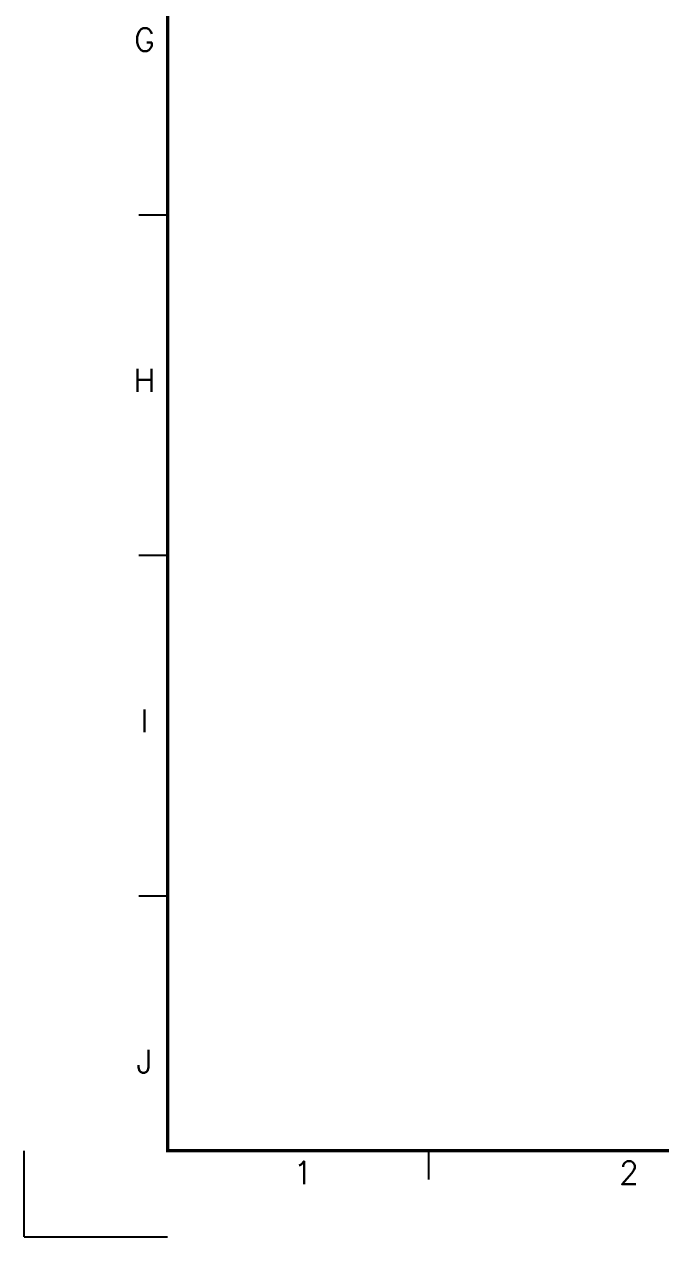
# Model space of a CAD drawing. Extents: x 0 to 210250, y -124674 to 148500.
# Drawn here: x 0 to 27758, y 0 to 52868 of the extents above; entities that cross this region are included whole.
import ezdxf
from ezdxf.enums import TextEntityAlignment as Align

# ---------------------------------------------------------------- set-up
doc = ezdxf.new("R2010")
doc.units = 0
doc.header["$LTSCALE"] = 400
doc.layers.get('0').update_dxf_attribs({"linetype": 'CONTINUOUS'})
doc.layers.add('DIM', color=2, linetype='CONTINUOUS')
doc.styles.add('ROMANS', font='romans.shx', dxfattribs={"width": 0.8})

# ---------------------------------------------------------------- blocks, each defined once
blk = doc.blocks.new('ASRSa1')
for p, q in [((25, 178.2), (20, 178.2)), ((25, 118.8), (20, 118.8)), ((25, 59.4), (20, 59.4)), ((0, 0), (0, 15)), ((70.5, 15), (70.5, 10)), ((0, 0), (25, 0))]:
    blk.add_line(p, q)
at = {"const_width": 0.6}
blk.add_lwpolyline([(25, 15), (826, 15), (826, 579), (25, 579)], close=True, dxfattribs=at)
at = {"style": 'ROMANS'}
for s, p in [('G', (20.98, 210.78)), ('H', (20.98, 151.38)), ('I', (20.98, 91.98)), ('J', (20.98, 32.58)), ('1', (48.65, 13.16)), ('2', (105.5, 13.16))]:
    blk.add_text(s, height=4, dxfattribs=at).set_placement(p, align=Align.TOP_CENTER)

msp = doc.modelspace()

# ---------------------------------------------------------------- block references
at = {"layer": 'DIM', "xscale": 250, "yscale": 250, "zscale": 250}
msp.add_blockref('ASRSa1', (0, 0), dxfattribs=at)

doc.saveas('drawing.dxf')
